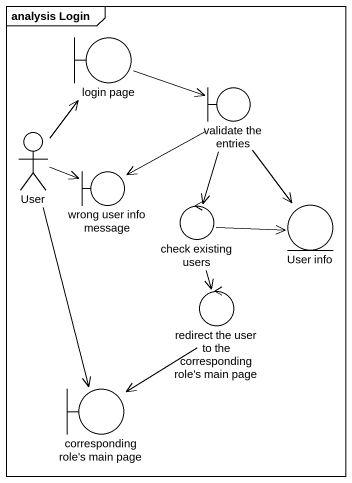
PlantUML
@startuml
mainframe analysis Login
boundary "login page" as login_page
boundary "validate the entries" as validate_the_entries
actor User
boundary "wrong user info message" as wrong_user_info_message
control "check existing users" as check_existing_users
entity "User info" as User_info
control "redirect the user to the corresponding role's main page" as redirect_the_user_to_the
boundary "corresponding role's main page" as corresponding_role_s_main
login_page -right-> validate_the_entries
validate_the_entries --> wrong_user_info_message
validate_the_entries --> check_existing_users
validate_the_entries --> User_info
User -up-> login_page
User -right-> wrong_user_info_message
User --> corresponding_role_s_main
check_existing_users -right-> User_info
check_existing_users --> redirect_the_user_to_the
redirect_the_user_to_the --> corresponding_role_s_main
@enduml
